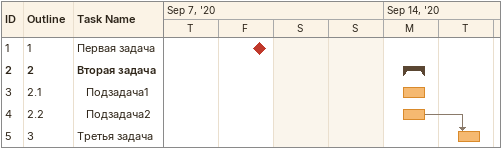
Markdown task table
| ID | WBS | Task | Start | Finish | Predecessors |
|---|---|---|---|---|---|
| 1 | 1 | Первая задача (milestone) | 2020-09-11 | 2020-09-11 |  |
| 2 | 2 | **Вторая задача** | 2020-09-14 | 2020-09-14 |  |
| 3 | 2.1 | Подзадача1 | 2020-09-14 | 2020-09-14 |  |
| 4 | 2.2 | Подзадача2 | 2020-09-14 | 2020-09-14 |  |
| 5 | 3 | Третья задача | 2020-09-15 | 2020-09-15 | 4 |
